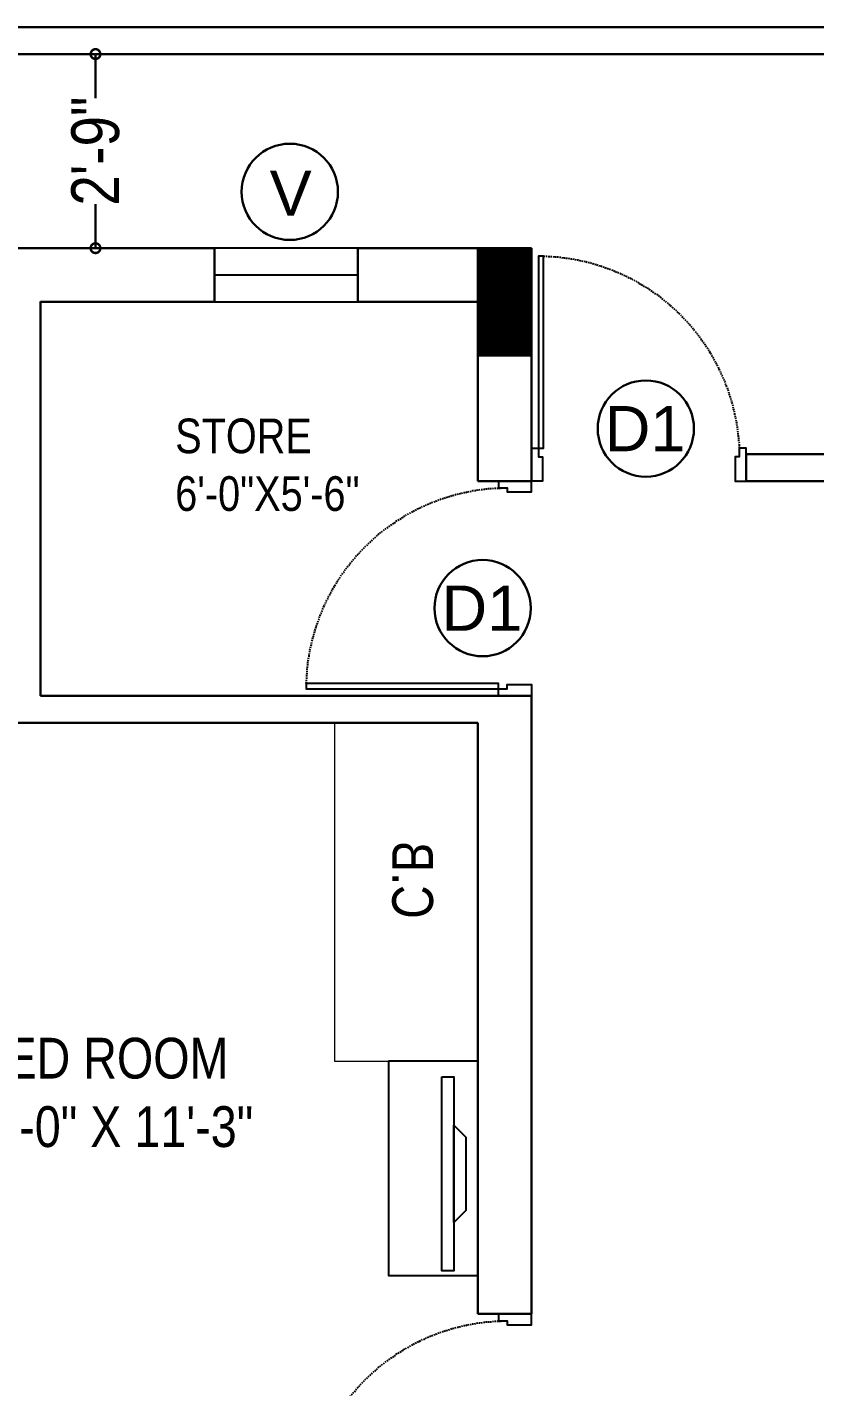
# Model space of a CAD drawing. Extents: x 187966 to 202201, y 659574 to 1343694.
# Drawn here: x 192373.5 to 192505.3, y 665194.6 to 665422.3 of the extents above; entities that cross this region are included whole.
import ezdxf

# ---------------------------------------------------------------- set-up
doc = ezdxf.new("R2010")
doc.units = 0
doc.header["$MEASUREMENT"] = 0
doc.header["$PDMODE"] = 32
doc.linetypes.add('DOT2', pattern=[3.175, 0, -3.175])
for name, color, linetype in [('A-Door', 144, 'Continuous'), ('ELE', 7, 'Continuous'), ('FURN', 250, 'Continuous')]:
    doc.layers.add(name, color=color, linetype=linetype)
for name, color, linetype, lineweight in [('A-Wall', 7, 'Continuous', 30), ('HATCH', 8, 'Continuous', 20), ('sill', 32, 'Continuous', 25), ('Text', 55, 'Continuous', 25), ('WINDOW', 147, 'Continuous', 25)]:
    doc.layers.add(name, color=color, linetype=linetype, lineweight=lineweight)
doc.styles.add('AA_03.50', font='ARIALN.TTF', dxfattribs={"height": 8})
doc.styles.add('jag', font='arial.ttf')
doc.styles.get("Standard").update_dxf_attribs({"font": 'stylu.ttf', "height": 7})
doc.dimstyles.new('AA_03.50', dxfattribs={"dimtxt": 9, "dimasz": 3.25, "dimexe": 1.75, "dimexo": 3.375, "dimgap": 0.09, "dimtad": 0, "dimdec": 0, "dimzin": 3, "dimdsep": 46, "dimlunit": 4, "dimtxsty": 'AA_03.50', "dimblk": 'DOTSMALL', "dimcen": 0.09, "dimclre": 7, "dimadec": 0, "dimazin": 0, "dimtfac": 1, "dimtdec": 0, "dimtofl": 0, "dimtmove": 0, "dimatfit": 3, "dimfxl": 1, "dimtolj": 1, "dimtzin": 0, "dimlwd": -1, "dimarcsym": 0})

# ---------------------------------------------------------------- blocks, each defined once
blk = doc.blocks.new('EGVSVS')
at = {"layer": 'A-Wall'}
h = blk.add_hatch(dxfattribs=at)
h.set_pattern_fill('ANSI31', color=256, style=0)
h.set_pattern_definition([(45, (0, 0), (-0.088388347648, 0.088388347648), [])])
h.paths.add_polyline_path([(188258.49, 672097.51), (188258.49, 672106.51), (188240.49, 672106.51), (188240.49, 672097.51)])
blk.add_lwpolyline([(188240.49, 672106.51), (188258.49, 672106.51), (188258.49, 672097.51), (188240.49, 672097.51)], close=True, dxfattribs=at)
blk = doc.blocks.new('eeee')
at = {"layer": 'A-Door'}
for points in [[(165919.2, 672860.67), (165924.71, 672860.67), (165924.71, 672859.48), (165923.23, 672859.48), (165923.23, 672858.78), (165919.2, 672858.78), (165919.2, 672860.67)], [(165924.71, 672859.48), (165924.71, 672858.61), (165956.88, 672858.61), (165956.88, 672859.48), (165924.71, 672859.48)], [(165956.8, 672857.09), (165956.76, 672856.85)], [(165956.8, 672857.83), (165956.8, 672857.59)], [(165956.8, 672857.46), (165956.8, 672857.22)], [(165956.88, 672858.61), (165956.84, 672858.33)], [(165956.84, 672858.2), (165956.84, 672858)], [(165956.55, 672854.87), (165956.55, 672854.79), (165956.51, 672854.63)], [(165956.64, 672855.61), (165956.6, 672855.37)], [(165956.6, 672855.24), (165956.6, 672855)], [(165956.68, 672855.98), (165956.68, 672855.74)], [(165956.76, 672856.72), (165956.76, 672856.68), (165956.72, 672856.48)], [(165956.72, 672856.35), (165956.72, 672856.11)], [(165956.18, 672852.65), (165956.1, 672852.41)], [(165956.27, 672853.02), (165956.23, 672852.86), (165956.18, 672852.78)], [(165956.31, 672853.39), (165956.27, 672853.15)], [(165956.39, 672853.76), (165956.35, 672853.52)], [(165956.43, 672854.13), (165956.39, 672853.89)], [(165956.51, 672854.5), (165956.47, 672854.26)], [(165955.53, 672850.11), (165955.44, 672849.86)], [(165955.65, 672850.48), (165955.57, 672850.23)], [(165955.77, 672850.81), (165955.65, 672850.6)], [(165955.86, 672851.18), (165955.77, 672851.01), (165955.77, 672850.93)], [(165955.94, 672851.55), (165955.86, 672851.3)], [(165956.02, 672851.91), (165955.98, 672851.67)], [(165956.06, 672852.28), (165956.02, 672852.04)], [(165954.83, 672847.97), (165954.75, 672847.76)], [(165954.95, 672848.34), (165954.87, 672848.09)], [(165955.08, 672848.71), (165955.03, 672848.46)], [(165955.24, 672849.04), (165955.12, 672848.83)], [(165955.32, 672849.41), (165955.24, 672849.16), (165955.24, 672849.12)], [(165955.44, 672849.78), (165955.36, 672849.53)], [(165953.84, 672845.55), (165953.76, 672845.34)], [(165954.01, 672845.87), (165953.92, 672845.63)], [(165954.17, 672846.24), (165954.05, 672846)], [(165954.29, 672846.61), (165954.17, 672846.37)], [(165954.46, 672846.9), (165954.34, 672846.7)], [(165954.58, 672847.27), (165954.5, 672847.02)], [(165954.71, 672847.64), (165954.62, 672847.39)], [(165952.86, 672843.53), (165952.73, 672843.33)], [(165953.02, 672843.86), (165953.02, 672843.86), (165952.9, 672843.65)], [(165953.23, 672844.19), (165953.1, 672843.98)], [(165953.35, 672844.52), (165953.23, 672844.31)], [(165953.55, 672844.89), (165953.43, 672844.64)], [(165953.68, 672845.22), (165953.6, 672845.01)], [(165951.34, 672840.98), (165951.17, 672840.78)], [(165951.54, 672841.27), (165951.38, 672841.07)], [(165951.75, 672841.6), (165951.58, 672841.39)], [(165951.91, 672841.93), (165951.79, 672841.72)], [(165952.12, 672842.26), (165952.08, 672842.18), (165951.99, 672842.01)], [(165952.28, 672842.59), (165952.16, 672842.34)], [(165952.49, 672842.91), (165952.36, 672842.67)], [(165952.69, 672843.2), (165952.57, 672843)], [(165949.77, 672838.85), (165949.61, 672838.64)], [(165950.02, 672839.13), (165949.94, 672838.97), (165949.86, 672838.93)], [(165950.27, 672839.42), (165950.1, 672839.22)], [(165950.47, 672839.71), (165950.31, 672839.5)], [(165950.68, 672840.04), (165950.55, 672839.83)], [(165950.88, 672840.37), (165950.76, 672840.16)], [(165951.09, 672840.65), (165951.05, 672840.53), (165950.97, 672840.45)], [(165947.84, 672836.55), (165947.68, 672836.38)], [(165948.09, 672836.83), (165947.92, 672836.67)], [(165948.38, 672837.12), (165948.17, 672836.91)], [(165948.58, 672837.41), (165948.46, 672837.2)], [(165948.83, 672837.7), (165948.66, 672837.49)], [(165949.08, 672837.94), (165948.91, 672837.78)], [(165949.32, 672838.23), (165949.16, 672838.07)], [(165949.53, 672838.56), (165949.4, 672838.35)], [(165945.42, 672834.24), (165945.25, 672834.04)], [(165945.71, 672834.45), (165945.5, 672834.28)], [(165945.99, 672834.7), (165945.83, 672834.53)], [(165946.24, 672834.98), (165946.08, 672834.78)], [(165946.53, 672835.23), (165946.36, 672835.07)], [(165946.77, 672835.52), (165946.61, 672835.31)], [(165947.06, 672835.72), (165946.9, 672835.6)], [(165947.31, 672836.01), (165947.14, 672835.81)], [(165947.6, 672836.3), (165947.39, 672836.09)], [(165942.46, 672831.9), (165942.25, 672831.78)], [(165942.79, 672832.11), (165942.58, 672831.98)], [(165943.08, 672832.31), (165943.03, 672832.27), (165942.87, 672832.19)], [(165943.4, 672832.56), (165943.2, 672832.44)], [(165943.69, 672832.76), (165943.49, 672832.64)], [(165943.98, 672833.01), (165943.81, 672832.85)], [(165944.27, 672833.26), (165944.1, 672833.09)], [(165944.55, 672833.5), (165944.55, 672833.46), (165944.39, 672833.34)], [(165944.88, 672833.71), (165944.68, 672833.55)], [(165945.13, 672833.96), (165944.97, 672833.79)], [(165938.64, 672829.6), (165938.43, 672829.48)], [(165938.97, 672829.76), (165938.76, 672829.64)], [(165939.29, 672829.93), (165939.05, 672829.81)], [(165939.62, 672830.09), (165939.42, 672830.01)], [(165939.95, 672830.3), (165939.79, 672830.22), (165939.75, 672830.18)], [(165940.28, 672830.5), (165940.08, 672830.34)], [(165940.61, 672830.67), (165940.4, 672830.55)], [(165940.94, 672830.87), (165940.69, 672830.75)], [(165941.23, 672831.08), (165941.02, 672830.96)], [(165941.55, 672831.28), (165941.47, 672831.2), (165941.35, 672831.16)], [(165941.88, 672831.49), (165941.68, 672831.33)], [(165942.17, 672831.7), (165941.97, 672831.57)], [(165933.09, 672827.34), (165932.84, 672827.26)], [(165933.46, 672827.46), (165933.21, 672827.38)], [(165933.79, 672827.59), (165933.58, 672827.46)], [(165934.16, 672827.67), (165933.91, 672827.59)], [(165934.53, 672827.79), (165934.28, 672827.71)], [(165934.86, 672827.91), (165934.61, 672827.83)], [(165935.23, 672828.08), (165934.98, 672828)], [(165935.55, 672828.2), (165935.35, 672828.12)], [(165935.92, 672828.33), (165935.68, 672828.24)], [(165936.25, 672828.45), (165936.05, 672828.37)], [(165936.62, 672828.61), (165936.38, 672828.53)], [(165936.95, 672828.78), (165936.75, 672828.65)], [(165937.28, 672828.94), (165937.03, 672828.86)], [(165937.61, 672829.07), (165937.4, 672828.98)], [(165937.98, 672829.27), (165937.73, 672829.15)], [(165938.31, 672829.39), (165938.1, 672829.31), (165938.1, 672829.27)], [(165919.2, 672824.71), (165924.71, 672824.71), (165924.71, 672825.86), (165923.23, 672825.86), (165923.23, 672826.52), (165919.2, 672826.52), (165919.2, 672824.71)], [(165923.51, 672825.86), (165923.23, 672825.86)], [(165923.88, 672825.86), (165923.64, 672825.86)], [(165924.25, 672825.9), (165924.01, 672825.86)], [(165924.62, 672825.9), (165924.38, 672825.9)], [(165924.99, 672825.9), (165924.75, 672825.9)], [(165925.36, 672825.9), (165925.16, 672825.9), (165925.12, 672825.9)], [(165925.73, 672825.94), (165925.53, 672825.9)], [(165926.14, 672825.98), (165925.86, 672825.98)], [(165926.47, 672825.98), (165926.27, 672825.98)], [(165926.88, 672826.02), (165926.6, 672826.02)], [(165927.21, 672826.11), (165927.09, 672826.07), (165927.01, 672826.07)], [(165927.62, 672826.15), (165927.38, 672826.11)], [(165927.99, 672826.19), (165927.75, 672826.15)], [(165928.36, 672826.23), (165928.12, 672826.19)], [(165928.73, 672826.31), (165928.49, 672826.27)], [(165929.1, 672826.35), (165928.98, 672826.31), (165928.86, 672826.31)], [(165929.43, 672826.44), (165929.23, 672826.39)], [(165929.84, 672826.52), (165929.6, 672826.44)], [(165930.17, 672826.6), (165929.97, 672826.52)], [(165930.58, 672826.64), (165930.29, 672826.64)], [(165930.91, 672826.72), (165930.87, 672826.72), (165930.71, 672826.68)], [(165931.28, 672826.85), (165931.03, 672826.76)], [(165931.65, 672826.93), (165931.4, 672826.85)], [(165932.02, 672827.01), (165931.77, 672826.93)], [(165932.39, 672827.13), (165932.14, 672827.05)], [(165932.72, 672827.22), (165932.51, 672827.13)]]:
    blk.add_lwpolyline(points, dxfattribs=at)
blk = doc.blocks.new('_DotSmall')
at = {"color": 0, "linetype": 'ByBlock', "const_width": 0.5}
blk.add_lwpolyline([(-0.0625, 0, 1), (0.0625, 0, 1)], format="xyb", close=True, dxfattribs=at)
blk = doc.blocks.new('*D30')
at = {"layer": 'A-Wall', "color": 0, "transparency": 16777216}
for p, q in [((192384.9, 665417.82), (192384.9, 665410.44)), ((192384.9, 665385.32), (192384.9, 665392.7))]:
    blk.add_line(p, q, dxfattribs=at)
at = {"layer": 'A-Wall', "color": 7, "linetype": 'DOT2', "lineweight": -2, "transparency": 16777216}
for p, q in [((192386.38, 665417.82), (192386.65, 665417.82)), ((192386.38, 665385.32), (192386.65, 665385.32))]:
    blk.add_line(p, q, dxfattribs=at)
at = {"layer": 'DEFPOINTS', "color": 0, "transparency": 16777216}
for p in [(192383.01, 665417.82), (192384.9, 665417.82), (192383.01, 665385.32)]:
    blk.add_point(p, dxfattribs=at)
at = {"layer": 'A-Wall', "color": 0, "transparency": 16777216, "xscale": 3.25, "yscale": 3.25, "zscale": 3.25}
for p, rotation in [((192384.9, 665417.82), 90), ((192384.9, 665385.32), 270)]:
    blk.add_blockref('_DotSmall', p, dxfattribs=dict(at, rotation=rotation))
at = {"layer": 'A-Wall', "color": 0, "transparency": 16777216, "insert": (192384.9, 665401.57), "char_height": 8, "attachment_point": 5, "rotation": 90, "style": 'AA_03.50'}
blk.add_mtext('\\A1;2\'-9"', dxfattribs=at)

msp = doc.modelspace()

# ---------------------------------------------------------------- linework, layer by layer
at = {"layer": 'A-Wall'}
for p, q in [((192260.21, 665422.32), (192991.18, 665422.32)), ((192269.21, 665417.82), (192991.18, 665417.82)), ((192404.8, 665376.32), (192404.8, 665385.32)), ((192428.8, 665376.32), (192428.8, 665385.32)), ((192457.88, 665376.32), (192457.88, 665380.84)), ((192375.71, 665376.36), (192375.71, 665310.36)), ((192457.88, 665346.32), (192457.88, 665367.32)), ((192520.34, 665350.82), (192493.84, 665350.82)), ((192493.84, 665350.82), (192493.84, 665346.32)), ((192457.88, 665346.32), (192448.92, 665346.32)), ((192493.84, 665346.32), (192520.34, 665346.32)), ((192457.88, 665310.36), (192375.71, 665310.36)), ((192371.21, 665305.86), (192448.92, 665305.86)), ((192448.92, 665305.86), (192448.92, 665206.86)), ((192457.88, 665206.86), (192448.92, 665206.86))]:
    msp.add_line(p, q, dxfattribs=at)
for points in [[(192404.8, 665385.32), (192308.13, 665385.32)], [(192457.88, 665385.32), (192428.8, 665385.32)], [(192404.8, 665376.32), (192375.71, 665376.32)], [(192457.88, 665376.32), (192428.8, 665376.32)], [(192448.92, 665376.32), (192448.92, 665346.32)], [(192457.88, 665310.36), (192457.88, 665206.86)]]:
    msp.add_lwpolyline(points, dxfattribs=at)
at = {"layer": 'ELE', "linetype": 'ByBlock', "lineweight": 30}
for centre in [(192417.43, 665394.75), (192477.05, 665355.1), (192449.72, 665325.04)]:
    msp.add_circle(centre, 8.06, dxfattribs=at)
at = {"layer": 'FURN'}
for points in [[(192433.96, 665249.19), (192433.96, 665213.28), (192448.92, 665213.28), (192448.92, 665249.19), (192433.96, 665249.19)], [(192442.88, 665246.56), (192444.9, 665246.56), (192444.9, 665214.06), (192442.88, 665214.06), (192442.88, 665246.56)], [(192446.91, 665224.17), (192444.9, 665222.15), (192444.9, 665238.47), (192446.91, 665236.45), (192446.91, 665224.17)], [(192444.9, 665222.15), (192444.9, 665222.15)], [(192442.88, 665214.06), (192442.88, 665214.06)], [(192444.9, 665214.06), (192444.9, 665214.06)]]:
    msp.add_lwpolyline(points, dxfattribs=at)
at = {"layer": 'HATCH'}
msp.add_lwpolyline([(192424.92, 665305.86), (192424.92, 665249.19), (192448.92, 665249.19)], dxfattribs=at)
at = {"layer": 'sill'}
for p, q in [((192428.8, 665385.32), (192404.8, 665385.32)), ((192404.8, 665376.32), (192428.8, 665376.32))]:
    msp.add_line(p, q, dxfattribs=at)
at = {"layer": 'WINDOW'}
msp.add_line((192428.8, 665380.82), (192404.8, 665380.82), dxfattribs=at)

# ---------------------------------------------------------------- block references
at = {"layer": 'A-Wall', "rotation": 270}
msp.add_blockref('EGVSVS', (-479648.58, 853625.81), dxfattribs=at)
at = {"layer": 'WINDOW'}
for p, rotation in [((865318.55, 499427.12), 89.99999999999999), ((358377.08, 1338171.03), 180), ((358377.08, 1338031.53), 180)]:
    msp.add_blockref('eeee', p, dxfattribs=dict(at, rotation=rotation))

# ---------------------------------------------------------------- texts
at = {"layer": 'Text', "char_height": 7.5716, "width": 212.5439, "attachment_point": 1, "style": 'jag'}
for s, insert in [('V{\\H0.8193x; }^I', (192414.06, 665398.31)), ('D1{\\H0.8193x; }^I', (192470.17, 665358.88)), ('D1{\\H0.8193x; }^I', (192442.84, 665328.82))]:
    msp.add_mtext(s, dxfattribs=dict(at, insert=insert))
at = {"layer": 'Text', "attachment_point": 4}
for s, insert, char_height, width in [('{\\fArial Narrow|b0|i0|c0|p15;STORE\\P6\'-0"X5\'-6"}', (192398.25, 665349.01), 5.7945, 35.5068), ('{\\fArial Narrow|b0|i0|c1|p15;BED ROOM}', (192364.61, 665249.63), 6.8219, 55.6438), ('{\\fArial Narrow|b0|i0|c0|p15;15\'-0" X 11\'-3"}', (192361.94, 665238.17), 6.8219, 104.3014)]:
    msp.add_mtext(s, dxfattribs=dict(at, insert=insert, char_height=char_height, width=width))
at = {"layer": 'Text', "extrusion": (0, 0, -1), "insert": (192437.95, 665273.01), "char_height": 6.8219, "width": 104.3014, "attachment_point": 4, "text_direction": (0, 1, 0)}
msp.add_mtext('{\\fArial Narrow|b0|i0|c1|p15;C.B}', dxfattribs=at)

# ---------------------------------------------------------------- dimensions: what is measured, and where the dimension line sits
at = {"layer": 'A-Wall'}
dim = msp.add_linear_dim(base=(192384.89734238, 665417.81980151), p1=(192383.00600669, 665385.31980151), p2=(192383.00600669, 665417.81980151), angle=90, dimstyle='AA_03.50', override={"dimtxt": 8, "dimfxl": 0.1}, dxfattribs=at)
dim.commit()
dim.dimension.update_dxf_attribs({"geometry": '*D30', "text_midpoint": (192384.89734238, 665401.56980151)})

doc.saveas('drawing.dxf')
